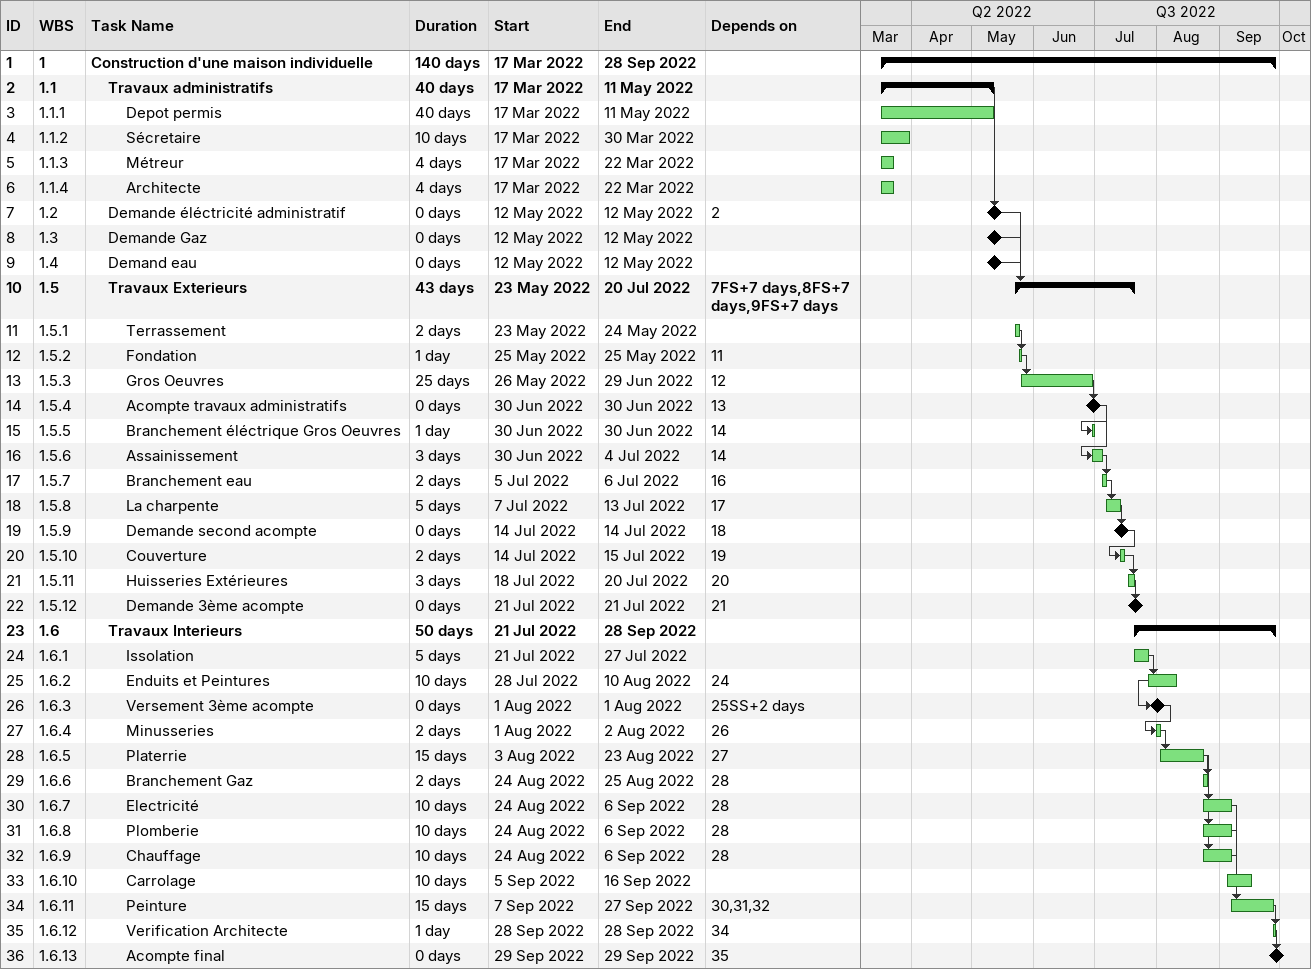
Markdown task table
| ID | WBS | Task | Duration | Start | Finish | Predecessors |
|---|---|---|---|---|---|---|
| 1 | 1 | **Construction d'une maison individuelle** | 140d | 2022-03-17 | 2022-09-28 |  |
| 2 | 1.1 | **Travaux administratifs** | 40d | 2022-03-17 | 2022-05-11 |  |
| 3 | 1.1.1 | Depot permis | 40d | 2022-03-17 | 2022-05-11 |  |
| 4 | 1.1.2 | Sécretaire | 10d | 2022-03-17 | 2022-03-30 |  |
| 5 | 1.1.3 | Métreur | 4d | 2022-03-17 | 2022-03-22 |  |
| 6 | 1.1.4 | Architecte | 4d | 2022-03-17 | 2022-03-22 |  |
| 7 | 1.2 | Demande éléctricité administratif | 0d | 2022-05-12 | 2022-05-12 | 2 |
| 8 | 1.3 | Demande Gaz | 0d | 2022-05-12 | 2022-05-12 |  |
| 9 | 1.4 | Demand eau | 0d | 2022-05-12 | 2022-05-12 |  |
| 10 | 1.5 | **Travaux Exterieurs** | 43d | 2022-05-23 | 2022-07-20 | 7FS+7d, 8FS+7d, 9FS+7d |
| 11 | 1.5.1 | Terrassement | 2d | 2022-05-23 | 2022-05-24 |  |
| 12 | 1.5.2 | Fondation | 1d | 2022-05-25 | 2022-05-25 | 11 |
| 13 | 1.5.3 | Gros Oeuvres | 25d | 2022-05-26 | 2022-06-29 | 12 |
| 14 | 1.5.4 | Acompte travaux administratifs | 0d | 2022-06-30 | 2022-06-30 | 13 |
| 15 | 1.5.5 | Branchement éléctrique Gros Oeuvres | 1d | 2022-06-30 | 2022-06-30 | 14 |
| 16 | 1.5.6 | Assainissement | 3d | 2022-06-30 | 2022-07-04 | 14 |
| 17 | 1.5.7 | Branchement eau | 2d | 2022-07-05 | 2022-07-06 | 16 |
| 18 | 1.5.8 | La charpente | 5d | 2022-07-07 | 2022-07-13 | 17 |
| 19 | 1.5.9 | Demande second acompte | 0d | 2022-07-14 | 2022-07-14 | 18 |
| 20 | 1.5.10 | Couverture | 2d | 2022-07-14 | 2022-07-15 | 19 |
| 21 | 1.5.11 | Huisseries Extérieures | 3d | 2022-07-18 | 2022-07-20 | 20 |
| 22 | 1.5.12 | Demande 3ème acompte | 0d | 2022-07-21 | 2022-07-21 | 21 |
| 23 | 1.6 | **Travaux Interieurs** | 50d | 2022-07-21 | 2022-09-28 |  |
| 24 | 1.6.1 | Issolation | 5d | 2022-07-21 | 2022-07-27 |  |
| 25 | 1.6.2 | Enduits et Peintures | 10d | 2022-07-28 | 2022-08-10 | 24 |
| 26 | 1.6.3 | Versement 3ème acompte | 0d | 2022-08-01 | 2022-08-01 | 25SS+2d |
| 27 | 1.6.4 | Minusseries | 2d | 2022-08-01 | 2022-08-02 | 26 |
| 28 | 1.6.5 | Platerrie | 15d | 2022-08-03 | 2022-08-23 | 27 |
| 29 | 1.6.6 | Branchement Gaz | 2d | 2022-08-24 | 2022-08-25 | 28 |
| 30 | 1.6.7 | Electricité | 10d | 2022-08-24 | 2022-09-06 | 28 |
| 31 | 1.6.8 | Plomberie | 10d | 2022-08-24 | 2022-09-06 | 28 |
| 32 | 1.6.9 | Chauffage | 10d | 2022-08-24 | 2022-09-06 | 28 |
| 33 | 1.6.10 | Carrolage | 10d | 2022-09-05 | 2022-09-16 |  |
| 34 | 1.6.11 | Peinture | 15d | 2022-09-07 | 2022-09-27 | 30, 31, 32 |
| 35 | 1.6.12 | Verification Architecte | 1d | 2022-09-28 | 2022-09-28 | 34 |
| 36 | 1.6.13 | Acompte final | 0d | 2022-09-29 | 2022-09-29 | 35 |
